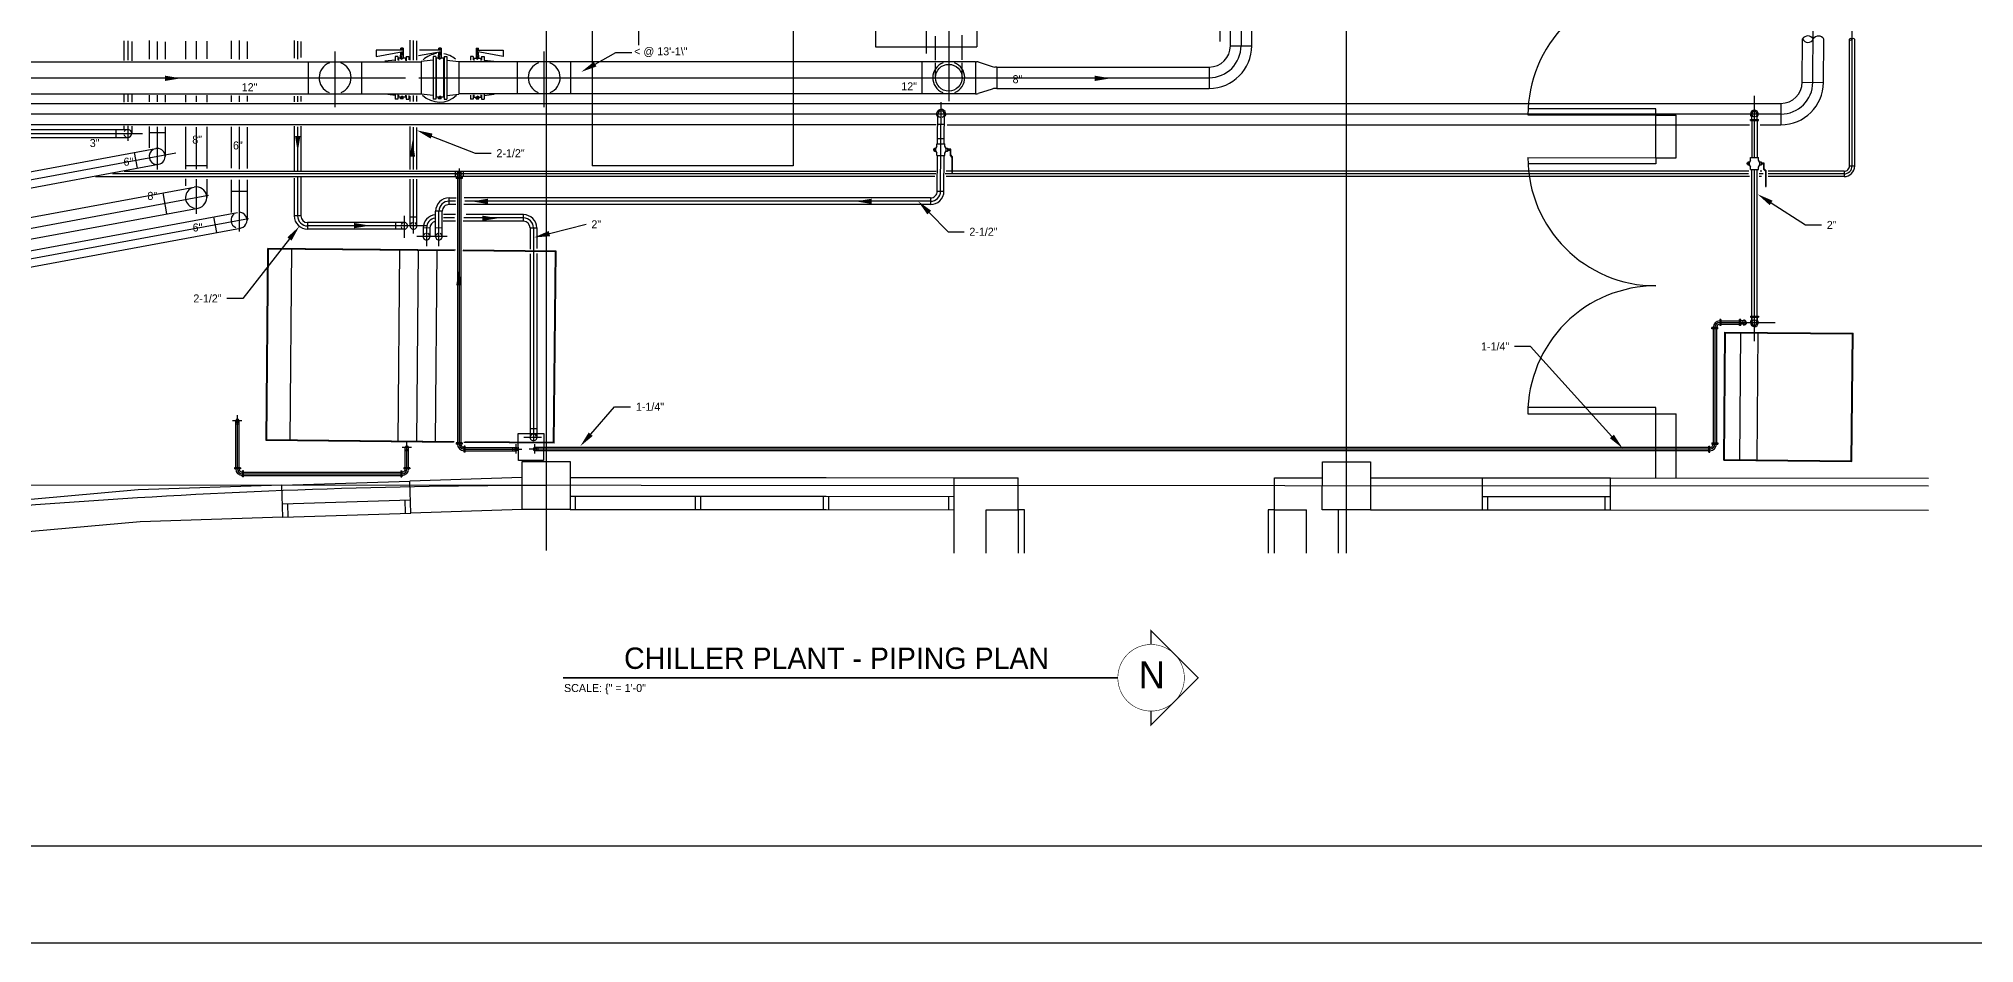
# Model space of a CAD drawing. Extents: x 0 to 1722, y 0 to 1477.
# Drawn here: x 397 to 1123, y 0 to 339 of the extents above; entities that cross this region are included whole.
import ezdxf
from ezdxf.enums import TextEntityAlignment as Align

# ---------------------------------------------------------------- set-up
doc = ezdxf.new("R2010")
doc.units = 0
doc.header["$LTSCALE"] = 8.33
for name, pattern in [('CENTER', [0]), ('DASHED2', [0]), ('HIDDEN', [0])]:
    doc.linetypes.add(name, pattern=pattern)
doc.layers.get('0').update_dxf_attribs({"linetype": 'CONTINUOUS'})
for name, color, linetype in [('A-COLLINE', 9, 'CENTER'), ('A-COLUMN', 9, 'CONTINUOUS'), ('A-WALL', 9, 'CONTINUOUS'), ('M-CHWNEW', 3, 'CONTINUOUS'), ('M-CL', 9, 'CENTER'), ('M-CWPNEW', 4, 'CONTINUOUS'), ('M-EQPAD', 9, 'CONTINUOUS'), ('M-EQUIP', 5, 'CONTINUOUS'), ('M-EQUIPEXIST', 6, 'DASHED2'), ('M-PULL', 9, 'HIDDEN'), ('M-STEAMEXIST', 18, 'HIDDEN'), ('M-STEAMNEW', 6, 'CONTINUOUS'), ('M-TEXT', 2, 'CONTINUOUS'), ('TITLEBLK', 7, 'CONTINUOUS')]:
    doc.layers.add(name, color=color, linetype=linetype)

# ---------------------------------------------------------------- blocks, each defined once
blk = doc.blocks.new('CA-1-8$0$DDOOR')
at = {"color": 0}
for p, q in [((-1, 1), (-1, 0)), ((-0.951, 0), (-0.951, 0.999)), ((0.951, 0), (0.951, 0.999)), ((1, 1), (1, 0)), ((-1, 0), (-0.951, 0)), ((1, 0), (0.951, 0))]:
    blk.add_line(p, q, dxfattribs=at)
for centre, start, end in [((-1, 0), 0, 90), ((1, 0), 90, 180)]:
    blk.add_arc(centre, 1, start, end, dxfattribs=at)

msp = doc.modelspace()

# ---------------------------------------------------------------- linework, layer by layer
at = {"color": 0}
msp.add_lwpolyline([(0, 0), (0, 960), (1344, 960), (1344, 0), (0, 0)], close=True, dxfattribs=at)
at = {"layer": 'A-COLLINE', "color": 0}
for p, q in [((587.56, 816.46), (587.28, 147.15)), ((887.29, 146.15), (887.53, 779.87)), ((1105.46, 171.3), (134.45, 171.7))]:
    msp.add_line(p, q, dxfattribs=at)
msp.add_arc((586.26, -2329.24), 2500.75, 89.97619, 98.00328, dxfattribs=at)
at = {"layer": 'A-COLUMN', "color": 0}
for p, q in [((578.28, 162.51), (578.29, 180.51)), ((578.29, 180.51), (596.29, 180.51)), ((596.29, 180.51), (596.28, 162.51)), ((878.28, 162.39), (878.29, 180.39)), ((878.29, 180.39), (896.29, 180.38)), ((896.29, 180.38), (896.28, 162.38)), ((596.28, 162.51), (578.28, 162.51)), ((896.28, 162.38), (878.28, 162.39))]:
    msp.add_line(p, q, dxfattribs=at)
at = {"layer": 'A-WALL', "color": 0}
for p, q in [((1003.35, 294.34), (1003.35, 310.34)), ((1003.35, 310.34), (1010.98, 310.33)), ((1003.35, 310.34), (1010.98, 310.33)), ((1010.97, 294.33), (1010.98, 310.33)), ((1010.97, 294.33), (1010.98, 310.33)), ((1003.35, 294.34), (1010.97, 294.33)), ((1003.3, 174.34), (1003.31, 198.34)), ((1003.31, 198.34), (1010.93, 198.33)), ((1010.92, 174.33), (1010.93, 198.34)), ((578.3, 174.52), (536.21, 173.17)), ((596.3, 174.51), (644.3, 174.49)), ((644.3, 174.49), (692.3, 174.47)), ((692.3, 174.47), (740.3, 174.45)), ((740.3, 174.45), (764.3, 174.44)), ((764.29, 162.44), (764.3, 174.44)), ((860.29, 162.4), (860.3, 174.4)), ((860.3, 174.4), (878.29, 174.39)), ((896.29, 174.38), (938.3, 174.37)), ((938.29, 162.37), (938.3, 174.37)), ((938.3, 174.37), (986.3, 174.35)), ((938.3, 174.37), (986.3, 174.35)), ((986.29, 162.35), (986.3, 174.35)), ((986.3, 174.35), (1105.46, 174.3)), ((434.37, 169.9), (380.7, 165.1)), ((488.23, 171.63), (434.37, 169.9)), ((488.23, 171.63), (536.21, 173.17)), ((488.62, 159.64), (488.23, 171.63)), ((536.59, 161.18), (536.21, 173.17)), ((596.3, 167.51), (644.3, 167.49)), ((598.29, 162.51), (598.3, 167.51)), ((643.29, 162.49), (643.3, 167.49)), ((644.3, 167.49), (692.3, 167.47)), ((645.29, 162.49), (645.3, 167.49)), ((691.29, 162.47), (691.3, 167.47)), ((692.3, 167.47), (740.3, 167.45)), ((693.29, 162.47), (693.3, 167.47)), ((738.29, 162.45), (738.3, 167.45)), ((938.3, 167.37), (986.3, 167.35)), ((940.29, 162.36), (940.3, 167.36)), ((984.29, 162.35), (984.3, 167.35)), ((488.62, 159.64), (435.1, 157.92)), ((488.46, 164.64), (536.43, 166.17)), ((488.62, 159.64), (536.59, 161.18)), ((488.62, 159.64), (536.59, 161.18)), ((490.62, 159.7), (490.46, 164.7)), ((534.59, 161.11), (534.43, 166.11)), ((578.29, 162.51), (536.59, 161.18)), ((596.29, 162.51), (644.29, 162.49)), ((644.29, 162.49), (692.29, 162.47)), ((692.29, 162.47), (740.29, 162.45)), ((752.29, 162.44), (764.29, 162.44)), ((764.29, 162.44), (764.29, 146.15)), ((766.63, 162.44), (764.29, 162.44)), ((766.62, 146.15), (766.63, 162.44)), ((857.96, 162.4), (857.95, 146.15)), ((860.29, 162.4), (857.96, 162.4)), ((860.29, 162.4), (872.29, 162.39)), ((860.29, 146.15), (860.29, 162.4)), ((896.28, 162.38), (938.29, 162.37)), ((938.29, 162.37), (986.29, 162.35)), ((938.29, 162.37), (986.29, 162.35)), ((986.29, 162.35), (1105.46, 162.3)), ((435.1, 157.92), (381.77, 153.14))]:
    msp.add_line(p, q, dxfattribs=at)
at = {"layer": 'A-WALL', "color": 0, "linetype": 'CONTINUOUS'}
for p, q in [((740.29, 146.15), (740.3, 174.45)), ((752.29, 146.15), (752.29, 162.44)), ((872.29, 146.15), (872.29, 162.39)), ((884.29, 146.15), (884.29, 162.39))]:
    msp.add_line(p, q, dxfattribs=at)
at = {"layer": 'M-CHWNEW', "color": 0}
for p, q in [((428.98, 338.16), (428.98, 330.81)), ((431.98, 337.86), (431.98, 330.6)), ((438.5, 338.21), (438.5, 331.22)), ((444.5, 337.77), (444.5, 331.3)), ((452.12, 338.03), (452.12, 331.29)), ((460.12, 337.99), (460.12, 331.34)), ((469.18, 338.08), (469.18, 331.41)), ((475.18, 337.89), (475.18, 331.38)), ((492.89, 338.26), (492.89, 331.59)), ((495.39, 337.88), (495.39, 331.88)), ((536.32, 330.95), (536.32, 338.36)), ((538.82, 330.95), (538.82, 338.14)), ((428.98, 317.88), (428.98, 315.21)), ((431.98, 317.92), (431.98, 315.18)), ((438.5, 317.8), (438.5, 315.26)), ((444.5, 317.8), (444.5, 315.2)), ((452.12, 317.8), (452.12, 315.17)), ((460.12, 317.78), (460.12, 315.21)), ((469.18, 317.68), (469.18, 315.33)), ((475.18, 317.54), (475.18, 315.37)), ((492.89, 317.36), (492.89, 315.27)), ((495.39, 317.44), (495.39, 315.38)), ((536.32, 315.35), (536.32, 317.37)), ((538.82, 315.35), (538.82, 317.48)), ((294.31, 304.96), (430.48, 304.96)), ((425.98, 304.96), (425.98, 301.96)), ((428.98, 306.33), (428.98, 305.09)), ((431.98, 306.16), (431.98, 303.46)), ((438.5, 305.98), (438.5, 298.06)), ((444.5, 305.86), (444.5, 294.84)), ((452.12, 305.97), (452.12, 290.08)), ((460.12, 305.86), (460.12, 290.27)), ((469.18, 305.9), (469.18, 290.37)), ((475.18, 305.84), (475.18, 290.27)), ((492.89, 306.15), (492.89, 289.48)), ((495.39, 306.18), (495.39, 289.52)), ((536.32, 289.92), (536.32, 306.04)), ((538.82, 289.92), (538.82, 305.7)), ((273.76, 266.86), (440.96, 297.79)), ((294.31, 301.96), (430.48, 301.96)), ((438.5, 303.84), (444.5, 303.84)), ((274.85, 260.96), (442.05, 291.89)), ((434.08, 290.42), (432.99, 296.32)), ((452.12, 291.4), (460.12, 291.4)), ((276.42, 250.23), (455.4, 283.34)), ((452.12, 286.42), (452.12, 283.86)), ((460.12, 286.33), (460.12, 279.4)), ((469.18, 286.05), (469.18, 273.78)), ((475.18, 286.05), (475.18, 270.92)), ((492.89, 286.7), (492.89, 272.55)), ((495.39, 287.01), (495.39, 272.55)), ((536.32, 268.81), (536.32, 286.34)), ((538.82, 268.79), (538.82, 286.34)), ((443.6, 281.15), (445.05, 273.29)), ((469.18, 281.77), (475.18, 281.77)), ((277.87, 242.36), (456.85, 275.47)), ((279.54, 238.35), (471.63, 273.87)), ((463.87, 266.33), (462.78, 272.23)), ((495.39, 272.55), (492.87, 272.55)), ((534.11, 270.05), (497.89, 270.05)), ((497.89, 270.05), (497.89, 267.55)), ((530.86, 270.05), (530.83, 267.55)), ((538.82, 272.04), (536.32, 272.06)), ((280.63, 232.45), (472.72, 267.97)), ((534.08, 267.55), (497.89, 267.55)), ((470.94, 178.19), (470.94, 195.79)), ((472.19, 194.54), (470.94, 194.54)), ((472.19, 178.19), (472.19, 195.79)), ((534.52, 178.19), (534.52, 185.7)), ((535.77, 184.45), (534.52, 184.45)), ((535.77, 178.19), (535.77, 185.7)), ((472.69, 178.19), (470.44, 178.19)), ((470.44, 178.19), (470.44, 177.78)), ((472.69, 177.78), (470.44, 177.78)), ((472.69, 178.19), (472.69, 177.78)), ((473.44, 174.78), (473.44, 177.03)), ((473.85, 177.03), (473.44, 177.03)), ((473.85, 174.78), (473.44, 174.78)), ((473.85, 174.78), (473.85, 177.03)), ((473.85, 176.53), (532.86, 176.53)), ((473.85, 175.28), (532.86, 175.28)), ((532.86, 177.03), (533.27, 177.03)), ((532.86, 177.03), (532.86, 174.78)), ((532.86, 174.78), (533.27, 174.78)), ((533.27, 177.03), (533.27, 174.78)), ((536.27, 178.19), (534.02, 178.19)), ((534.02, 178.19), (534.02, 177.78)), ((536.27, 177.78), (534.02, 177.78)), ((536.27, 178.19), (536.27, 177.78)), ((814.08, 111.95), (814.08, 111.95)), ((814.08, 86.77), (814.08, 86.77)), ((814.08, 81.62), (814.08, 81.62))]:
    msp.add_line(p, q, dxfattribs=at)
for points, const_width in [([(814.08, 111.95), (814.08, 117.12), (831.73, 99.47), (814.08, 81.83), (814.08, 87)], 0.5), ([(593.61, 99.47), (801.61, 99.47)], 0.667), ([(826.56, 99.47), (826.65, 99.47)], 0.667), ([(826.56, 94.33), (826.65, 94.33)], 0.667)]:
    msp.add_lwpolyline(points, dxfattribs=dict(at, const_width=const_width))
at = {"layer": 'M-CHWNEW', "color": 0, "const_width": 0.206}
msp.add_lwpolyline([(801.61, 99.47, 1), (826.56, 99.47, 1)], format="xyb", close=True, dxfattribs=at)
at = {"layer": 'M-CHWNEW', "color": 0, "linetype": 'HIDDEN'}
for centre, radius, start, end in [((430.48, 303.46), 1.5, 114.75991, 158.95807), ((430.48, 303.46), 1.5, 197.205, 242.59169), ((441.5, 294.84), 3, 120.07943, 264.19691), ((456.12, 279.4), 4, 114.62624, 259.93313), ((472.18, 270.92), 3, 127.07505, 247.05819)]:
    msp.add_arc(centre, radius, start, end, dxfattribs=at)
at = {"layer": 'M-CHWNEW', "color": 0}
for centre, radius, start, end in [((430.48, 303.46), 1.5, 270, 90), ((441.5, 294.84), 3, 280.48119, 100.48119), ((456.12, 279.4), 4, 280.48119, 100.48119), ((472.18, 270.92), 3, 270, 92.40223), ((497.89, 272.55), 5, 180, 270), ((497.89, 272.55), 2.5, 180, 270), ((534.1, 268.8), 1.25, 111.87628, 157.47165), ((534.1, 268.8), 1.25, 269.48119, 90.51881), ((537.57, 268.8), 1.25, 179.48119, 0.51881), ((537.57, 268.8), 1.25, 108.02031, 151.07367), ((537.57, 268.8), 1.25, 21.87628, 67.47165), ((534.1, 268.8), 1.25, 198.02031, 241.07367), ((471.57, 195.79), 0.625, 360, 180), ((471.57, 195.79), 0.625, 219.0803, 251.29356), ((471.57, 195.79), 0.625, 287.93759, 330.79425), ((535.14, 185.7), 0.625, 360, 180), ((535.14, 185.7), 0.625, 219.0803, 251.29356), ((535.14, 185.7), 0.625, 287.93759, 330.79425), ((473.44, 177.78), 2.5, 180, 270), ((473.44, 177.78), 1.25, 180, 270), ((533.27, 177.78), 2.5, 270, 360), ((533.27, 177.78), 1.25, 270, 360)]:
    msp.add_arc(centre, radius, start, end, dxfattribs=at)
at = {"layer": 'M-CL', "color": 0}
for p, q in [((622, 336.47), (622, 437.09)), ((839.83, 415.24), (839.83, 337.85)), ((729.75, 409.04), (729.75, 333.41)), ((738.25, 409.63), (738.25, 315.5)), ((847.83, 402.84), (847.83, 336.31)), ((1062.15, 322.16), (1062.31, 343.91)), ((1076.88, 291.26), (1076.88, 344.15)), ((430.48, 338.12), (430.48, 330.93)), ((441.5, 337.86), (441.5, 331.1)), ((456.12, 338), (456.12, 331.25)), ((472.18, 338.27), (472.18, 331.13)), ((494.14, 337.97), (494.14, 331.32)), ((508.21, 313.32), (508.21, 334.14)), ((537.57, 330.84), (537.57, 338.25)), ((586.58, 313.32), (586.58, 334.14)), ((223.17, 324.31), (534.61, 324.31)), ((539.56, 324.31), (835.83, 324.31)), ((430.48, 317.95), (430.48, 315.3)), ((441.5, 317.83), (441.5, 315.23)), ((456.12, 317.53), (456.12, 315.31)), ((472.18, 317.52), (472.18, 315.25)), ((494.14, 317.39), (494.14, 315.23)), ((537.57, 315.46), (537.57, 317.71)), ((735.19, 281.76), (735.38, 315.1)), ((1040.24, 294.36), (1040.24, 317.57)), ((1050.16, 310.68), (222.96, 310.68)), ((430.48, 306.27), (430.48, 300.61)), ((441.5, 305.97), (441.5, 289.9)), ((456.12, 305.74), (456.12, 290.08)), ((472.18, 305.95), (472.18, 290.08)), ((494.14, 305.95), (494.14, 289.61)), ((537.57, 289.92), (537.57, 305.81)), ((294.31, 303.46), (436, 303.46)), ((228.82, 255.49), (448.45, 296.13)), ((554.67, 290.27), (554.67, 187.48)), ((733.35, 288.28), (424.79, 288.28)), ((456.12, 286.33), (456.12, 273.32)), ((472.18, 286.05), (472.18, 266.66)), ((494.14, 286.97), (494.14, 272.55)), ((537.57, 265.98), (537.57, 286.25)), ((1037.99, 288.28), (736.92, 288.28)), ((1040.24, 225.57), (1040.24, 289.93)), ((1043.51, 288.28), (1042.02, 288.28)), ((1073.85, 288.28), (1045.45, 288.28)), ((231.91, 237.92), (460.72, 280.25)), ((553.35, 278.04), (550.92, 278.04)), ((731.4, 278.04), (556.89, 278.04)), ((234.85, 227.03), (475.77, 271.58)), ((542.73, 268.8), (497.89, 268.8)), ((534.13, 272.58), (534.06, 264.35)), ((547.13, 261.2), (547.13, 274.31)), ((552.95, 271.76), (548.78, 271.76)), ((578.83, 271.76), (556.41, 271.76)), ((545.53, 264.76), (538.8, 264.76)), ((550.21, 264.76), (543.47, 264.76)), ((582.56, 268.03), (582.56, 188.24)), ((1027.29, 232.56), (1048.05, 232.56)), ((1025.42, 230.69), (1025.42, 187.48)), ((471.57, 177.78), (471.57, 197.89)), ((473.27, 195.79), (469.77, 195.79)), ((585.63, 189.53), (578.9, 189.53)), ((536.85, 185.7), (533.35, 185.7)), ((535.14, 178.19), (535.14, 187.79)), ((556.95, 185.19), (578.16, 185.19)), ((576.06, 183.49), (576.06, 186.99)), ((1023.54, 185.19), (581, 185.19)), ((583.09, 183.49), (583.09, 186.99)), ((473.44, 175.91), (533.27, 175.91))]:
    msp.add_line(p, q, dxfattribs=at)
for centre, radius, start, end in [((835.83, 336.31), 12, 270, 0), ((1050.16, 322.68), 12, 270, 359.48119), ((1073.88, 291.28), 3, 269.48119, 359.64875), ((550.88, 274.29), 3.75, 89.48119, 179.59385), ((731.44, 281.79), 3.75, 269.48623, 359.59888), ((497.89, 272.55), 3.75, 180, 270), ((546.21, 267.98), 3.75, 98.06912, 179.59385), ((578.81, 268.01), 3.75, 360, 90), ((1027.29, 230.69), 1.88, 90, 180), ((556.54, 187.07), 1.88, 180, 270), ((1023.54, 187.07), 1.88, 270, 0), ((473.44, 177.78), 1.88, 180, 270), ((533.27, 177.78), 1.88, 270, 360)]:
    msp.add_arc(centre, radius, start, end, dxfattribs=at)
at = {"layer": 'M-CWPNEW', "color": 0}
for p, q in [((843.83, 336.31), (843.83, 394.95)), ((851.83, 336.31), (851.83, 394.95)), ((533.76, 334.64), (523.62, 334.64)), ((523.62, 334.64), (523.62, 332.3)), ((523.62, 332.3), (533.76, 334.14)), ((532.76, 331.69), (532.82, 334.01)), ((532.83, 334.64), (532.85, 335.44)), ((533.76, 335.44), (532.85, 335.44)), ((533.26, 331.21), (533.32, 334.08)), ((533.33, 334.64), (533.35, 335.44)), ((533.76, 335.44), (533.76, 331.69)), ((539.43, 332.59), (547.97, 334.14)), ((547.97, 334.64), (539.89, 334.64)), ((546.97, 331.69), (547.03, 334.01)), ((547.04, 334.64), (547.06, 335.44)), ((547.97, 335.44), (547.06, 335.44)), ((547.47, 331.21), (547.53, 334.08)), ((547.54, 334.64), (547.56, 335.44)), ((547.97, 335.44), (547.97, 331.69)), ((561.03, 335.44), (561.94, 335.44)), ((561.03, 335.44), (561.03, 331.69)), ((561.03, 334.64), (571.17, 334.64)), ((571.17, 332.3), (561.03, 334.14)), ((561.46, 334.64), (561.45, 335.44)), ((561.53, 331.21), (561.47, 334.08)), ((561.96, 334.64), (561.94, 335.44)), ((562.03, 331.69), (561.98, 334.01)), ((571.17, 334.64), (571.17, 332.3)), ((733.25, 330.89), (733.25, 339.91)), ((743.25, 330.97), (743.25, 340.25)), ((843.83, 336.31), (851.83, 336.31)), ((346.7, 330.31), (540.42, 330.31)), ((498.21, 318.31), (498.21, 330.31)), ((518.21, 318.31), (518.21, 330.31)), ((530.71, 330.9), (526.9, 330.51)), ((530.71, 332.31), (530.71, 330.67)), ((531.71, 332.31), (530.71, 332.31)), ((531.71, 332.31), (531.71, 330.87)), ((531.91, 331.69), (531.91, 330.72)), ((532.76, 331.69), (531.91, 331.69)), ((532.76, 331.69), (533.26, 331.21)), ((533.76, 331.69), (533.26, 331.21)), ((534.61, 331.69), (533.76, 331.69)), ((534.61, 331.69), (534.61, 330.78)), ((534.84, 332.31), (534.84, 330.68)), ((534.84, 332.31), (535.84, 332.31)), ((535.84, 332.31), (535.84, 330.97)), ((544.92, 330.9), (540.42, 330.44)), ((540.42, 330.44), (540.42, 318.17)), ((544.92, 332.31), (544.92, 316.31)), ((545.92, 332.31), (544.92, 332.31)), ((545.92, 332.31), (545.92, 316.31)), ((546.12, 331.69), (546.12, 316.98)), ((546.97, 331.69), (546.12, 331.69)), ((546.97, 331.69), (547.47, 331.21)), ((547.97, 331.69), (547.47, 331.21)), ((548.82, 331.69), (547.97, 331.69)), ((548.82, 331.69), (548.82, 316.98)), ((549.04, 332.31), (549.04, 316.31)), ((549.04, 332.31), (550.04, 332.31)), ((550.04, 332.31), (550.04, 316.31)), ((550.04, 330.9), (554.54, 330.44)), ((554.54, 330.44), (554.54, 318.17)), ((558.96, 330.31), (554.54, 330.31)), ((748.25, 330.31), (554.54, 330.31)), ((559.96, 332.31), (558.96, 332.31)), ((558.96, 332.31), (558.96, 330.88)), ((559.96, 332.31), (559.96, 331.01)), ((560.18, 331.69), (561.03, 331.69)), ((560.18, 331.69), (560.18, 330.8)), ((561.03, 331.69), (561.53, 331.21)), ((562.03, 331.69), (561.53, 331.21)), ((562.03, 331.69), (562.88, 331.69)), ((562.88, 331.69), (562.88, 330.81)), ((563.08, 332.31), (564.08, 332.31)), ((563.08, 332.31), (563.08, 330.84)), ((564.08, 332.31), (564.08, 330.73)), ((564.08, 330.9), (567.72, 330.53)), ((576.58, 318.31), (576.58, 330.31)), ((596.58, 318.31), (596.58, 330.31)), ((728.25, 318.31), (728.25, 330.31)), ((748.25, 330.31), (743.97, 330.31)), ((748.25, 330.31), (748.25, 318.31)), ((748.25, 330.31), (748.65, 330.31)), ((749.24, 330.22), (754.56, 328.57)), ((756.25, 328.31), (755.55, 328.31)), ((756.25, 328.31), (835.83, 328.31)), ((756.25, 328.31), (756.25, 320.31)), ((756.25, 328.31), (756.25, 320.31)), ((835.83, 328.31), (835.83, 320.31)), ((754.56, 320.04), (749.24, 318.4)), ((756.25, 320.31), (755.55, 320.31)), ((756.25, 320.31), (835.83, 320.31)), ((276.17, 318.31), (540.42, 318.31)), ((530.71, 317.71), (526.96, 318.09)), ((530.71, 317.97), (530.71, 316.31)), ((531.71, 316.31), (530.71, 316.31)), ((531.71, 317.93), (531.71, 316.31)), ((531.91, 317.75), (531.91, 316.98)), ((532.76, 316.98), (531.91, 316.98)), ((532.76, 316.98), (533.26, 317.46)), ((532.76, 316.45), (532.76, 316.98)), ((533.76, 316.45), (532.76, 316.45)), ((533.26, 316.45), (533.26, 317.46)), ((533.76, 316.98), (533.26, 317.46)), ((534.61, 316.98), (533.76, 316.98)), ((533.76, 316.45), (533.76, 316.98)), ((534.61, 317.83), (534.61, 316.98)), ((534.84, 317.71), (534.84, 316.31)), ((534.84, 316.31), (535.84, 316.31)), ((535.84, 317.68), (535.84, 316.31)), ((544.92, 317.71), (540.42, 318.17)), ((545.92, 316.31), (544.92, 316.31)), ((546.97, 316.98), (546.12, 316.98)), ((546.97, 316.98), (547.47, 317.46)), ((546.97, 316.45), (546.97, 316.98)), ((547.97, 316.45), (546.97, 316.45)), ((547.97, 316.98), (547.47, 317.46)), ((547.47, 316.45), (547.47, 317.46)), ((547.97, 316.45), (547.97, 316.98)), ((548.82, 316.98), (547.97, 316.98)), ((549.04, 316.31), (550.04, 316.31)), ((550.04, 317.71), (554.54, 318.17)), ((748.25, 318.31), (554.54, 318.31)), ((558.96, 318.31), (554.54, 318.31)), ((558.96, 317.8), (558.96, 316.31)), ((559.96, 316.31), (558.96, 316.31)), ((559.96, 317.85), (559.96, 316.31)), ((560.18, 317.94), (560.18, 316.98)), ((560.18, 316.98), (561.03, 316.98)), ((561.03, 316.98), (561.53, 317.46)), ((561.03, 316.45), (561.03, 316.98)), ((561.03, 316.45), (562.03, 316.45)), ((562.03, 316.98), (561.53, 317.46)), ((561.53, 316.45), (561.53, 317.46)), ((562.03, 316.98), (562.88, 316.98)), ((562.03, 316.45), (562.03, 316.98)), ((562.88, 317.9), (562.88, 316.98)), ((563.08, 317.75), (563.08, 316.31)), ((563.08, 316.31), (564.08, 316.31)), ((564.08, 317.71), (567.83, 318.09)), ((564.08, 318.01), (564.08, 316.31)), ((748.25, 318.31), (748.65, 318.31))]:
    msp.add_line(p, q, dxfattribs=at)
at = {"layer": 'M-CWPNEW', "color": 0, "linetype": 'HIDDEN'}
for p, q in [((733.25, 324.31), (733.25, 329.88)), ((743.25, 324.31), (743.25, 329.93))]:
    msp.add_line(p, q, dxfattribs=at)
msp.add_circle((738.25, 324.31), 5, dxfattribs=at)
at = {"layer": 'M-CWPNEW', "color": 0}
for centre, radius, start, end in [((835.83, 336.31), 8, 270, 0), ((835.83, 336.31), 16, 270, 0), ((547.4, 324.31), 9.13, 97.56354, 132.69992), ((547.4, 324.31), 9.13, 49.54491, 80.25839), ((748.65, 328.31), 2, 72.77918, 90), ((755.55, 330.31), 2, 240.41852, 270), ((755.55, 318.31), 2, 90, 119.58148), ((547.4, 324.31), 9.13, 225.30682, 313.91777), ((748.65, 320.31), 2, 270, 287.22082)]:
    msp.add_arc(centre, radius, start, end, dxfattribs=at)
at = {"layer": 'M-CWPNEW', "color": 0, "linetype": 'HIDDEN'}
for centre, start, end in [((508.21, 324.31), 110.37653, 248.20386), ((508.21, 324.31), 291.79614, 69.62347), ((586.58, 324.31), 110.37653, 248.20386), ((586.58, 324.31), 291.79614, 69.62347), ((738.25, 324.31), 110.37653, 248.20386), ((738.25, 324.31), 291.79614, 69.62347)]:
    msp.add_arc(centre, 6, start, end, dxfattribs=at)
at = {"layer": 'M-EQPAD', "color": 0}
for p, q in [((710.75, 410.41), (710.75, 335.94)), ((748.75, 410.41), (748.75, 335.94)), ((710.75, 335.94), (748.75, 335.94))]:
    msp.add_line(p, q, dxfattribs=at)
at = {"layer": 'M-EQUIP', "color": 0}
for p, q in [((482.38, 188.33), (483.03, 260.33)), ((482.63, 188.33), (483.28, 260.32)), ((553.33, 259.69), (483.03, 260.33)), ((553.02, 259.44), (483.03, 260.08)), ((491.38, 188.25), (492.03, 260.24)), ((531.87, 187.88), (532.52, 259.88)), ((538.87, 187.82), (539.52, 259.81)), ((545.87, 187.75), (546.52, 259.75)), ((591.03, 259.1), (556.05, 259.41)), ((591.03, 259.35), (556.26, 259.66)), ((590.13, 187.35), (590.78, 259.35)), ((590.38, 187.35), (591.03, 259.35)), ((1028.79, 180.99), (1029.22, 228.99)), ((1029.04, 180.99), (1029.47, 228.98)), ((1029.22, 228.99), (1077.22, 228.55)), ((1029.22, 228.74), (1077.22, 228.3)), ((1034.79, 180.93), (1035.22, 228.93)), ((1041.28, 180.88), (1041.72, 228.87)), ((1076.53, 180.56), (1076.97, 228.55)), ((1076.78, 180.55), (1077.22, 228.55)), ((552.61, 187.69), (482.38, 188.33)), ((552.87, 187.94), (482.39, 188.58)), ((590.38, 187.35), (556.5, 187.66)), ((590.38, 187.6), (556.87, 187.9)), ((1028.79, 181.24), (1076.79, 180.8)), ((1028.79, 180.99), (1076.78, 180.55))]:
    msp.add_line(p, q, dxfattribs=at)
at = {"layer": 'M-EQUIPEXIST', "color": 0}
for p, q in [((576.9, 180.92), (576.86, 191.03)), ((576.86, 191.03), (586.46, 190.95)), ((586.46, 190.95), (586.37, 180.83)), ((586.37, 180.83), (576.9, 180.92))]:
    msp.add_line(p, q, dxfattribs=at)
at = {"layer": 'M-PULL', "color": 0}
for p, q in [((604.57, 477.05), (604.57, 291.34)), ((679.89, 477.05), (679.89, 291.34)), ((679.89, 291.34), (604.57, 291.34))]:
    msp.add_line(p, q, dxfattribs=at)
at = {"layer": 'M-STEAMEXIST', "color": 0}
for p, q in [((1058.16, 322.61), (1058.31, 338.89)), ((1066.16, 322.54), (1066.31, 338.82)), ((1075.88, 291.27), (1075.88, 338.71)), ((1077.88, 291.25), (1077.88, 338.69)), ((1058.16, 322.61), (1066.16, 322.54)), ((232.5, 314.68), (1050.16, 314.68)), ((1050.16, 314.68), (1050.16, 306.68)), ((733.46, 306.68), (232.5, 306.68)), ((734.05, 301.54), (734.11, 310.7)), ((734.08, 306.93), (736.58, 306.93)), ((736.55, 301.54), (736.61, 310.68)), ((737.59, 306.68), (1038.39, 306.68)), ((1042.46, 306.68), (1050.16, 306.68)), ((1075.88, 291.27), (1077.88, 291.25)), ((418.4, 287.28), (553.74, 287.28)), ((429.11, 289.28), (733.49, 289.28)), ((553.17, 289.29), (553.17, 287.29)), ((555.79, 287.02), (553.54, 287.04)), ((553.54, 287.04), (553.54, 286.54)), ((555.79, 286.52), (553.54, 286.54)), ((554.04, 288.29), (554.04, 287.04)), ((554.04, 286.54), (554.04, 187.48)), ((555.29, 288.29), (555.29, 287.03)), ((555.29, 286.53), (555.29, 187.48)), ((732.97, 287.28), (555.64, 287.28)), ((555.79, 287.02), (555.79, 286.52)), ((556.17, 289.27), (556.17, 287.27)), ((1038.44, 287.28), (737.23, 287.28)), ((1038.14, 289.28), (737.27, 289.28)), ((1042.92, 287.28), (1042.02, 287.28)), ((1043.06, 289.28), (1042.47, 289.28)), ((1073.86, 289.28), (1045.45, 289.28)), ((1073.84, 287.28), (1045.45, 287.28)), ((1073.86, 289.28), (1073.84, 287.28)), ((555.79, 187.48), (553.54, 187.48)), ((553.54, 187.48), (553.54, 187.07)), ((555.79, 187.07), (553.54, 187.07)), ((555.79, 187.48), (555.79, 187.07)), ((556.54, 184.07), (556.54, 186.32)), ((556.95, 186.32), (556.54, 186.32)), ((556.95, 184.07), (556.54, 184.07)), ((556.95, 184.07), (556.95, 186.32)), ((556.95, 185.82), (576.06, 185.82)), ((556.95, 184.57), (576.06, 184.57)), ((574.81, 184.57), (574.81, 185.82))]:
    msp.add_line(p, q, dxfattribs=at)
for centre, radius, start, end in [((1060.3, 337.56), 2.39, 32.69442, 146.26797), ((1060.32, 339.76), 2.19, 203.56969, 335.3927), ((1064.3, 337.53), 2.39, 32.69442, 146.26797), ((1076.37, 338.5), 0.529, 22.51421, 156.98547), ((1076.37, 338.94), 0.544, 205.86283, 333.63685), ((1077.37, 338.45), 0.569, 25.46788, 153.63685), ((1050.16, 322.68), 8, 270, 359.48119), ((1050.16, 322.68), 16, 270, 359.48119), ((735.36, 310.68), 1.75, 334.36132, 207.80228), ((735.36, 310.68), 1.25, 0.00504, 179.19273), ((735.36, 310.68), 1.25, 208.04359, 252.91206), ((735.36, 310.68), 1.25, 290.29562, 333.35068), ((1073.88, 291.28), 4, 269.48119, 359.64875), ((1073.88, 291.28), 2, 269.48119, 359.64875), ((554.67, 288.28), 0.875, 333.01357, 208.66965), ((554.67, 288.28), 0.625, 0.51881, 179.48119), ((554.67, 288.28), 0.625, 215.04027, 250.2851), ((554.67, 288.28), 0.625, 292.4847, 336.0528), ((556.54, 187.07), 2.5, 180, 270), ((556.54, 187.07), 1.25, 180, 270), ((576.06, 185.19), 0.625, 129.0803, 161.29356), ((576.06, 185.19), 0.625, 197.93759, 240.79425), ((576.06, 185.19), 0.625, 270, 90)]:
    msp.add_arc(centre, radius, start, end, dxfattribs=at)
at = {"layer": 'M-STEAMNEW', "color": 0}
for p, q in [((1038.74, 308.68), (1041.74, 308.68)), ((1038.74, 308.23), (1038.74, 308.68)), ((1038.74, 308.23), (1041.74, 308.23)), ((1039.24, 308.68), (1039.24, 310.68)), ((1039.24, 308.23), (1039.24, 294.36)), ((1041.24, 308.68), (1041.24, 310.68)), ((1041.24, 308.23), (1041.24, 294.36)), ((1041.74, 308.23), (1041.74, 308.68)), ((732.91, 297.94), (733.36, 297.94)), ((732.91, 296.7), (732.91, 297.94)), ((733.77, 298.67), (733.77, 299.57)), ((733.77, 299.57), (736.77, 299.57)), ((734.03, 299.57), (734.05, 301.54)), ((734.05, 301.54), (736.55, 301.54)), ((736.53, 299.57), (736.55, 301.54)), ((736.77, 298.67), (736.77, 299.57)), ((737.18, 297.94), (737.77, 297.94)), ((737.77, 297.94), (737.77, 296.7)), ((732.91, 297.48), (732.5, 297.48)), ((732.5, 297.48), (732.5, 297.23)), ((732.5, 297.23), (732.91, 297.23)), ((733.38, 296.7), (732.91, 296.7)), ((733.77, 295.13), (733.77, 296.03)), ((733.77, 295.13), (736.77, 295.13)), ((733.94, 281.77), (734, 295.13)), ((736.44, 281.75), (736.5, 295.13)), ((736.77, 295.13), (736.77, 296.03)), ((737.77, 296.7), (737.17, 296.7)), ((739, 297.48), (737.77, 297.48)), ((737.77, 297.23), (738.74, 297.23)), ((738.74, 297.23), (738.74, 295.22)), ((738.74, 295.22), (739.38, 294.46)), ((739, 295.37), (739, 297.48)), ((739.65, 294.63), (739, 295.37)), ((739.38, 294.46), (739.39, 288.82)), ((739.65, 288.82), (739.65, 294.63)), ((1037.87, 292.28), (1037.47, 292.28)), ((1037.47, 292.28), (1037.47, 292.03)), ((1037.47, 292.03), (1037.87, 292.03)), ((1037.87, 292.74), (1038.33, 292.74)), ((1037.87, 291.5), (1037.87, 292.74)), ((1038.35, 291.5), (1037.87, 291.5)), ((1038.74, 293.47), (1038.74, 294.36)), ((1038.74, 294.36), (1041.74, 294.36)), ((1038.74, 289.93), (1038.74, 290.82)), ((1041.74, 293.47), (1041.74, 294.36)), ((1041.74, 289.93), (1041.74, 290.82)), ((1042.74, 291.5), (1042.13, 291.5)), ((1042.15, 292.74), (1042.74, 292.74)), ((1042.74, 292.74), (1042.74, 291.5)), ((1043.97, 292.28), (1042.74, 292.28)), ((1042.74, 292.03), (1043.71, 292.03)), ((1043.71, 292.03), (1043.71, 290.01)), ((1043.97, 290.17), (1043.97, 292.28)), ((739.39, 288.82), (739.65, 288.82)), ((1038.74, 289.93), (1041.74, 289.93)), ((1039.24, 232.56), (1039.24, 289.93)), ((1041.24, 232.56), (1041.24, 289.93)), ((1043.71, 290.01), (1044.35, 289.26)), ((1044.62, 289.43), (1043.97, 290.17)), ((1044.35, 289.26), (1044.35, 283.61)), ((1044.35, 283.61), (1044.62, 283.61)), ((1044.62, 283.61), (1044.62, 289.43)), ((550.9, 276.79), (550.93, 279.29)), ((553.43, 276.79), (550.9, 276.79)), ((550.93, 279.29), (553.55, 279.29)), ((731.39, 276.79), (556.44, 276.79)), ((731.41, 279.29), (556.58, 279.29)), ((731.41, 279.29), (731.39, 276.79)), ((733.94, 281.77), (736.44, 281.75)), ((545.88, 264.76), (545.88, 274.32)), ((548.38, 274.3), (545.88, 274.32)), ((548.38, 264.76), (548.38, 274.3)), ((553.29, 270.51), (548.76, 270.51)), ((553.28, 273.01), (548.79, 273.01)), ((578.81, 270.51), (556.27, 270.51)), ((578.84, 273.01), (557.28, 273.01)), ((578.81, 270.51), (578.84, 273.01)), ((541.21, 268.02), (541.21, 264.76)), ((543.71, 268), (541.21, 268.02)), ((543.71, 268), (541.21, 268.02)), ((542.46, 268.01), (542.46, 261.2)), ((543.71, 268), (543.71, 264.76)), ((548.38, 268), (545.88, 268.02)), ((581.31, 268.01), (583.81, 268.04)), ((581.31, 268.01), (581.31, 260.08)), ((583.81, 268.04), (583.81, 260.34)), ((1027.29, 233.69), (1027.29, 231.44)), ((1027.7, 233.69), (1027.29, 233.69)), ((1027.7, 233.69), (1027.7, 231.44)), ((1027.7, 233.19), (1034.66, 233.19)), ((1034.64, 231.44), (1034.66, 233.69)), ((1035.16, 233.69), (1034.66, 233.69)), ((1035.14, 231.44), (1035.16, 233.69)), ((1036.41, 233.19), (1035.16, 233.19)), ((1038.74, 235.01), (1038.74, 234.56)), ((1038.74, 235.01), (1041.74, 235.01)), ((1038.74, 234.56), (1041.74, 234.56)), ((1039.24, 234.56), (1039.24, 232.56)), ((1041.24, 234.56), (1041.24, 232.56)), ((1041.74, 235.01), (1041.74, 234.56)), ((1024.29, 230.28), (1024.29, 230.69)), ((1026.54, 230.69), (1024.29, 230.69)), ((1026.54, 230.28), (1024.29, 230.28)), ((1024.79, 230.28), (1024.79, 187.48)), ((1026.04, 230.28), (1026.04, 187.48)), ((1026.54, 230.28), (1026.54, 230.69)), ((1027.7, 231.44), (1027.29, 231.44)), ((1027.7, 231.94), (1034.65, 231.94)), ((1035.14, 231.44), (1034.64, 231.44)), ((1036.41, 231.94), (1035.15, 231.94)), ((1023.13, 185.82), (583.09, 185.82)), ((1023.13, 184.57), (583.09, 184.57)), ((584.34, 184.57), (584.34, 185.82)), ((1023.13, 186.32), (1023.54, 186.32)), ((1023.13, 184.07), (1023.13, 186.32)), ((1023.13, 184.07), (1023.54, 184.07)), ((1023.54, 184.07), (1023.54, 186.32)), ((1024.29, 187.48), (1026.54, 187.48)), ((1024.29, 187.48), (1024.29, 187.07)), ((1024.29, 187.07), (1026.54, 187.07)), ((1026.54, 187.48), (1026.54, 187.07))]:
    msp.add_line(p, q, dxfattribs=at)
at = {"layer": 'M-STEAMNEW', "color": 0, "linetype": 'HIDDEN'}
for p, q in [((581.31, 258.28), (581.31, 189.53)), ((583.81, 258.48), (583.81, 189.53)), ((583.81, 192.77), (581.31, 192.79))]:
    msp.add_line(p, q, dxfattribs=at)
at = {"layer": 'M-STEAMNEW', "color": 0}
for centre, radius, start, end in [((1040.24, 310.68), 1.5, 320.73954, 221.38822), ((1040.24, 310.68), 1, 360, 180), ((1040.24, 310.68), 1, 204.33293, 250.73167), ((1040.24, 310.68), 1, 293.52849, 332.17), ((735.27, 297.35), 2, 138.59542, 221.41466), ((735.27, 297.35), 2, 318.59542, 41.41466), ((1040.24, 292.15), 2, 138.59038, 221.40962), ((1040.24, 292.15), 2, 318.59038, 41.40962), ((550.88, 274.29), 5, 89.48119, 179.59385), ((550.88, 274.29), 2.5, 89.48119, 179.59385), ((731.44, 281.79), 5, 269.48194, 359.60317), ((731.44, 281.79), 2.5, 269.48623, 359.59888), ((546.21, 267.98), 5, 95.7089, 179.59385), ((546.21, 267.98), 2.5, 100.57494, 179.59385), ((578.81, 268.01), 5, 360, 90), ((578.81, 268.01), 2.5, 360, 90), ((542.46, 264.76), 1.25, 179.48119, 0.51881), ((542.46, 264.76), 1.25, 108.02031, 151.07367), ((542.46, 264.76), 1.25, 21.87628, 67.47165), ((547.13, 264.76), 1.25, 179.48119, 0.51881), ((547.13, 264.76), 1.25, 108.02031, 151.07367), ((547.13, 264.76), 1.25, 21.87628, 67.47165), ((1027.29, 230.69), 2.5, 90, 180), ((1036.4, 232.56), 0.625, 125.04027, 160.2851), ((1036.4, 232.56), 0.625, 202.4847, 246.0528), ((1036.4, 232.56), 0.875, 243.01357, 118.66965), ((1036.4, 232.56), 0.625, 270.51881, 89.48119), ((1040.24, 232.56), 1.5, 138.61178, 39.26046), ((1040.24, 232.56), 1, 180, 0), ((1040.24, 232.56), 1, 109.26833, 155.66707), ((1040.24, 232.56), 1, 27.83, 66.47151), ((1027.29, 230.69), 1.25, 90, 180), ((582.56, 189.53), 1.25, 108.02031, 151.07367), ((582.56, 189.53), 1.25, 21.87628, 67.47165), ((583.09, 185.19), 0.625, 90, 270), ((583.09, 185.19), 0.625, 299.20575, 342.06241), ((583.09, 185.19), 0.625, 18.70644, 50.9197), ((1023.54, 187.07), 1.25, 270, 0), ((1023.54, 187.07), 2.5, 270, 0)]:
    msp.add_arc(centre, radius, start, end, dxfattribs=at)
at = {"layer": 'M-STEAMNEW', "color": 0, "linetype": 'HIDDEN'}
msp.add_arc((582.56, 189.53), 1.25, 179.48119, 0.51881, dxfattribs=at)
at = {"layer": 'M-TEXT', "color": 0}
for p, q in [((605.7, 329.4), (613.42, 333.71)), ((613.42, 333.71), (619.42, 333.71)), ((544.38, 302.43), (560.69, 296.03)), ((560.69, 296.03), (566.69, 296.03)), ((1046.51, 277.41), (1059.4, 269.15)), ((588.54, 265.91), (602.28, 269.39)), ((730.94, 273.77), (737.96, 266.6)), ((1059.4, 269.15), (1065.4, 269.15)), ((491.08, 263.89), (473.64, 241.61)), ((737.96, 266.6), (743.96, 266.6)), ((473.64, 241.61), (467.64, 241.61)), ((956.35, 223.63), (950.35, 223.63)), ((986.83, 189.91), (956.35, 223.63)), ((604.02, 190.74), (612.96, 201.02)), ((612.96, 201.02), (618.96, 201.02))]:
    msp.add_line(p, q, dxfattribs=at)
for points in [[(606.18, 328.53), (605.21, 330.28), (600.45, 326.48)], [(444.39, 325.09), (444.39, 323.09), (450.39, 324.09)], [(792.92, 325.09), (792.92, 323.09), (798.92, 324.09)], [(495.19, 302.52), (493.19, 302.52), (494.19, 296.52)], [(536.2, 294.76), (538.2, 294.76), (537.2, 300.76)], [(544.01, 301.5), (544.74, 303.36), (538.79, 304.62)], [(565.49, 276.98), (565.49, 278.98), (559.49, 277.98)], [(709.4, 276.98), (709.4, 278.98), (703.4, 277.98)], [(730.23, 273.07), (731.66, 274.47), (726.75, 278.06)], [(1045.97, 276.57), (1047.05, 278.25), (1041.46, 280.65)], [(490.3, 264.5), (491.87, 263.27), (494.78, 268.61)], [(515.29, 269.9), (515.29, 267.9), (521.29, 268.9)], [(563.36, 272.66), (563.36, 270.66), (569.36, 271.66)], [(588.79, 264.94), (588.3, 266.88), (582.73, 264.44)], [(553.61, 246.56), (555.61, 246.56), (554.61, 252.56)], [(604.77, 190.08), (603.26, 191.39), (600.08, 186.21)], [(987.57, 190.58), (986.09, 189.24), (990.85, 185.46)]]:
    msp.add_solid(points, dxfattribs=at)
at = {"layer": 'TITLEBLK', "color": 0}
msp.add_line((41.61, 36.51), (1292.94, 36.51), dxfattribs=at)

# ---------------------------------------------------------------- block references
at = {"layer": 'A-WALL', "color": 0, "xscale": 48, "yscale": 48, "rotation": 89.97619268505703}
for p in [(1003.37, 358.34), (1003.33, 246.34)]:
    msp.add_blockref('CA-1-8$0$DDOOR', p, dxfattribs=at)

# ---------------------------------------------------------------- texts
at = {"layer": 'M-CHWNEW', "color": 0}
for s, height, p in [('CHILLER PLANT - PIPING PLAN', 8, (696.19, 106.81)), ('N', 10.13, (814.35, 100.61))]:
    msp.add_text(s, height=height, dxfattribs=at).set_placement(p, align=Align.MIDDLE)
msp.add_text('SCALE: {" = 1\'-0"', height=3, dxfattribs=at).set_placement((594.02, 94.14))
at = {"layer": 'M-TEXT', "color": 0}
for s, p in [('< @ 13\'-1\\"', (620.32, 334.2)), ('2-1/2"', (568.69, 296.03)), ('2"', (604.28, 269.39)), ('2"', (1067.4, 269.15)), ('2-1/2"', (745.96, 266.6)), ('1-1/4"', (620.96, 201.02))]:
    msp.add_text(s, height=3, dxfattribs=at).set_placement(p, align=Align.MIDDLE_LEFT)
for s, p in [('12"', (473.2, 319.26)), ('12"', (720.44, 319.58)), ('8"', (762.16, 322.26)), ('8"', (454.66, 299.62)), ('6"', (469.91, 297.44)), ('6"', (428.88, 291.34)), ('8"', (437.85, 278.54)), ('6"', (454.79, 266.7))]:
    msp.add_text(s, height=3, dxfattribs=at).set_placement(p)
for s, p in [('3"', (419.89, 299.83)), ('2-1/2"', (465.64, 241.61)), ('1-1/4"', (948.35, 223.63))]:
    msp.add_text(s, height=3, dxfattribs=at).set_placement(p, align=Align.MIDDLE_RIGHT)

doc.saveas('drawing.dxf')
